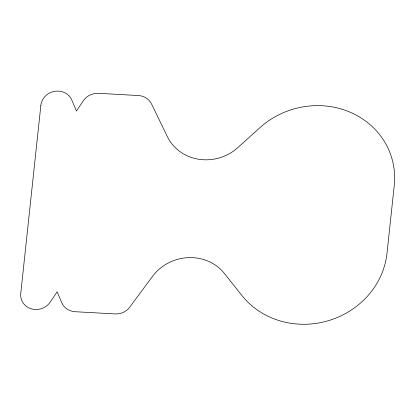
<?xml version="1.0" encoding="UTF-8"?>
<svg xmlns="http://www.w3.org/2000/svg" width="415" height="415" viewBox="0 0 415 415"><rect width="100%" height="100%" fill="white"/><g stroke="black" fill="none" stroke-linecap="round" stroke-linejoin="round"><path stroke-width="0.62" d="M40.872 105.265L20.75 293.54A16.164 14.987 -16.6 0 0 31.441 308.864A16.164 14.987 -16.6 0 0 50.257 302.063L57.135 291.771L61.742 302.701A16.164 14.987 -16.6 0 0 75.11 311.712L115.09 313.932A16.164 14.987 -16.6 0 0 129.776 307.126L152.538 276.369A44.457 41.22 -16.6 0 1 224.313 273.381L241.929 295.542A80.826 74.944 -16.6 0 0 327.933 320.816A80.826 74.944 -16.6 0 0 387.003 253.285L394.25 185.505A80.826 74.944 -16.6 0 0 350.229 112.247A80.826 74.944 -16.6 0 0 259.868 127.716L237.754 147.673A44.457 41.22 -16.6 0 1 167.458 136.794L151.501 103.885A16.164 14.987 -16.6 0 0 138.434 95.538L98.454 93.313A16.164 14.987 -16.6 0 0 83.332 100.741L76.453 111.033L71.847 100.103A16.164 14.987 -16.6 0 0 54.697 91.305A16.164 14.987 -16.6 0 0 40.872 105.265"/></g></svg>
